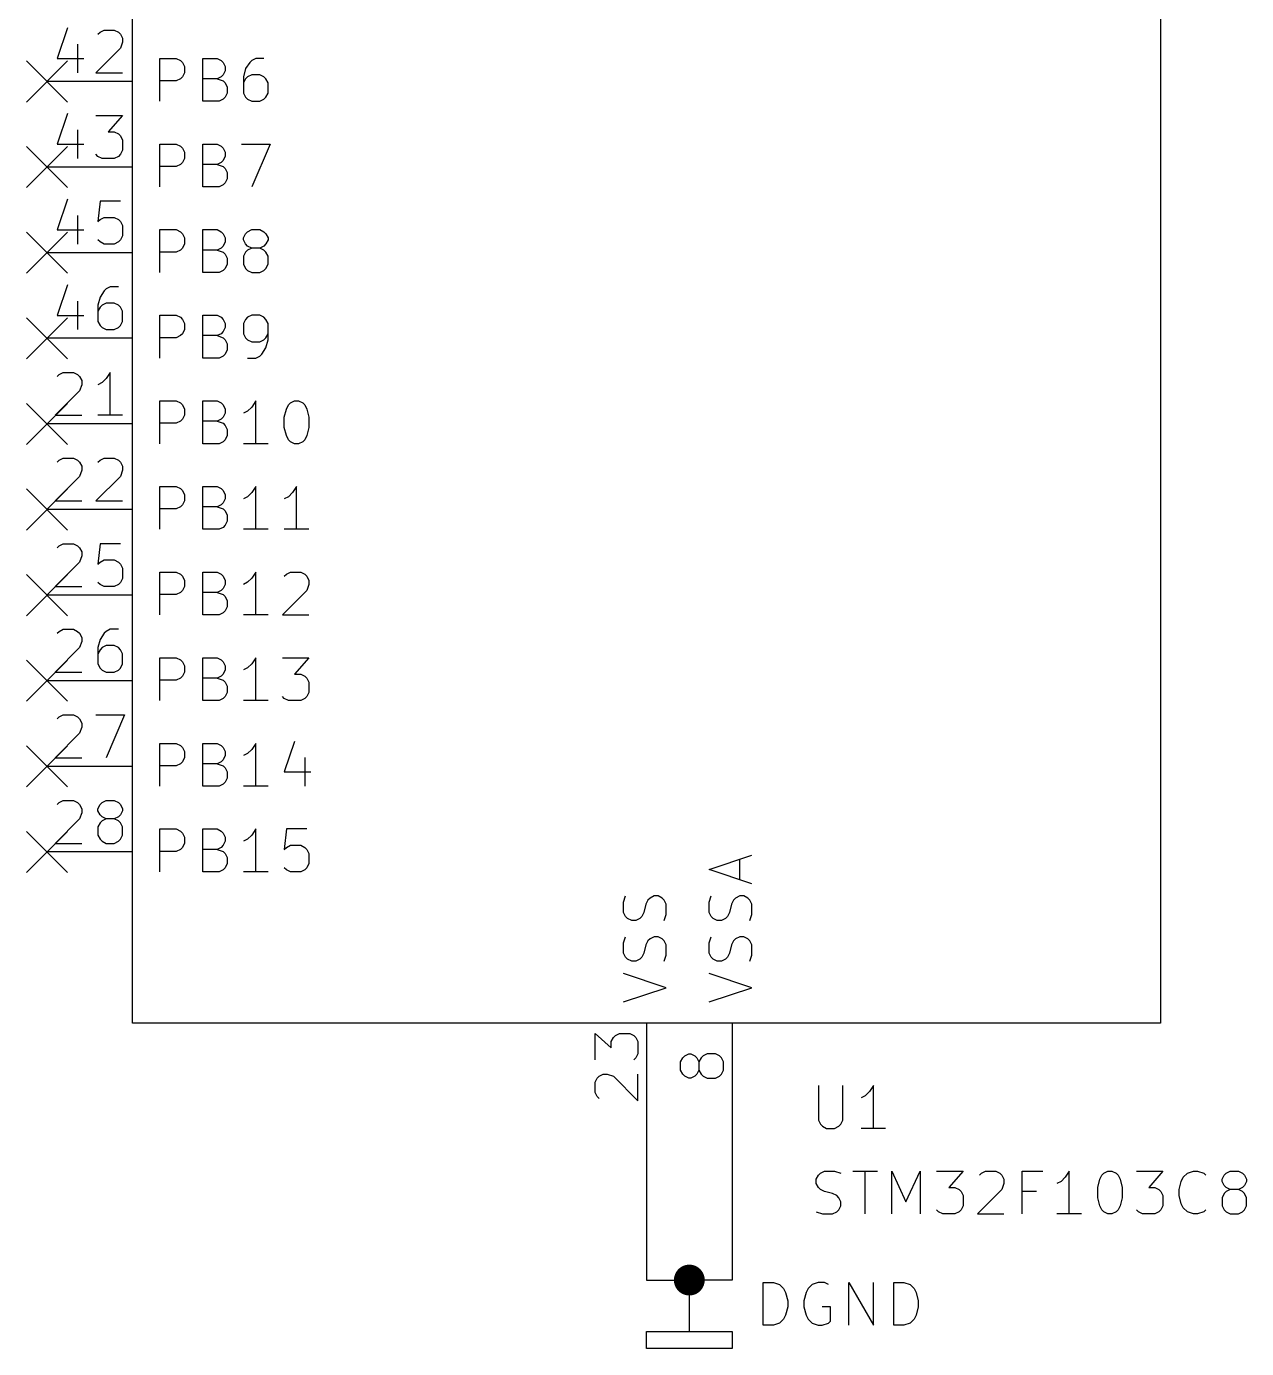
# Model space of a CAD drawing. Extents: x 0.3 to 23.2, y -16.5 to -0.2.
# Drawn here: x 12.026 to 13.451, y -6.08 to -4.536 of the extents above; entities that cross this region are included whole.
import ezdxf

# ---------------------------------------------------------------- set-up
doc = ezdxf.new("R2010")
doc.units = 0
doc.header["$MEASUREMENT"] = 0
for name, color, linetype in [('BLUE2', 5, 'CONTINUOUS'), ('CYAN2', 4, 'CONTINUOUS'), ('GREEN3', 91, 'CONTINUOUS'), ('LYELLOW', 51, 'CONTINUOUS'), ('RED2', 1, 'CONTINUOUS'), ('RED3', 11, 'CONTINUOUS')]:
    doc.layers.add(name, color=color, linetype=linetype)

msp = doc.modelspace()

# ---------------------------------------------------------------- linework, layer by layer
at = {"layer": 'BLUE2', "linetype": 'CONTINUOUS'}
for p, q in [((12.026, -4.576), (12.074, -4.624)), ((12.074, -4.576), (12.026, -4.624)), ((12.026, -4.676), (12.074, -4.724)), ((12.074, -4.676), (12.026, -4.724)), ((12.026, -4.776), (12.074, -4.824)), ((12.074, -4.776), (12.026, -4.824)), ((12.026, -4.876), (12.074, -4.924)), ((12.074, -4.876), (12.026, -4.924)), ((12.026, -4.976), (12.074, -5.024)), ((12.074, -4.976), (12.026, -5.024)), ((12.026, -5.076), (12.074, -5.124)), ((12.074, -5.076), (12.026, -5.124)), ((12.026, -5.176), (12.074, -5.224)), ((12.074, -5.176), (12.026, -5.224)), ((12.026, -5.276), (12.074, -5.324)), ((12.074, -5.276), (12.026, -5.324)), ((12.026, -5.376), (12.074, -5.424)), ((12.074, -5.376), (12.026, -5.424)), ((12.026, -5.476), (12.074, -5.524)), ((12.074, -5.476), (12.026, -5.524))]:
    msp.add_line(p, q, dxfattribs=at)
at = {"layer": 'CYAN2', "linetype": 'CONTINUOUS'}
for p, q in [((12.1819, -4.6231), (12.1819, -4.5731)), ((12.1819, -4.5731), (12.2009, -4.5731)), ((12.2009, -4.5731), (12.2057, -4.5755)), ((12.2057, -4.5755), (12.2081, -4.5779)), ((12.2081, -4.5779), (12.2105, -4.5827)), ((12.2105, -4.5827), (12.2105, -4.5898)), ((12.2319, -4.6231), (12.2319, -4.5731)), ((12.2319, -4.5731), (12.2486, -4.5731)), ((12.2486, -4.5731), (12.2533, -4.5755)), ((12.2533, -4.5755), (12.2557, -4.5779)), ((12.2557, -4.5779), (12.2581, -4.5827)), ((12.2581, -4.5827), (12.2581, -4.5874)), ((12.2819, -4.585), (12.2795, -4.5946)), ((12.2867, -4.5779), (12.2819, -4.585)), ((12.289, -4.5755), (12.2867, -4.5779)), ((12.2938, -4.5731), (12.289, -4.5755)), ((12.3033, -4.5731), (12.2938, -4.5731)), ((12.2009, -4.5993), (12.1819, -4.5993)), ((12.2057, -4.5969), (12.2009, -4.5993)), ((12.2081, -4.5946), (12.2057, -4.5969)), ((12.2105, -4.5898), (12.2081, -4.5946)), ((12.2486, -4.5969), (12.2319, -4.5969)), ((12.2533, -4.5946), (12.2486, -4.5969)), ((12.2486, -4.5969), (12.2557, -4.5993)), ((12.2557, -4.5922), (12.2533, -4.5946)), ((12.2581, -4.5874), (12.2557, -4.5922)), ((12.2557, -4.5993), (12.2581, -4.6017)), ((12.2581, -4.6017), (12.2605, -4.6065)), ((12.2795, -4.5946), (12.2795, -4.6136)), ((12.2819, -4.5969), (12.2795, -4.6017)), ((12.2843, -4.5946), (12.2819, -4.5969)), ((12.289, -4.5922), (12.2843, -4.5946)), ((12.2986, -4.5922), (12.289, -4.5922)), ((12.3033, -4.5946), (12.2986, -4.5922)), ((12.3057, -4.5969), (12.3033, -4.5946)), ((12.3081, -4.6017), (12.3057, -4.5969)), ((12.3081, -4.6136), (12.3081, -4.6017)), ((12.2605, -4.6136), (12.2581, -4.6184)), ((12.2605, -4.6065), (12.2605, -4.6136)), ((12.2795, -4.6136), (12.2819, -4.6184)), ((12.3057, -4.6184), (12.3081, -4.6136)), ((12.2509, -4.6231), (12.2319, -4.6231)), ((12.2557, -4.6208), (12.2509, -4.6231)), ((12.2581, -4.6184), (12.2557, -4.6208)), ((12.2819, -4.6184), (12.2843, -4.6208)), ((12.2843, -4.6208), (12.289, -4.6231)), ((12.289, -4.6231), (12.2986, -4.6231)), ((12.2986, -4.6231), (12.3033, -4.6208)), ((12.3033, -4.6208), (12.3057, -4.6184)), ((12.1819, -4.7231), (12.1819, -4.6731)), ((12.1819, -4.6731), (12.2009, -4.6731)), ((12.2009, -4.6731), (12.2057, -4.6755)), ((12.2057, -4.6755), (12.2081, -4.6779)), ((12.2081, -4.6779), (12.2105, -4.6827)), ((12.2319, -4.7231), (12.2319, -4.6731)), ((12.2319, -4.6731), (12.2486, -4.6731)), ((12.2486, -4.6731), (12.2533, -4.6755)), ((12.2533, -4.6755), (12.2557, -4.6779)), ((12.2557, -4.6779), (12.2581, -4.6827)), ((12.2771, -4.6731), (12.3105, -4.6731)), ((12.3105, -4.6731), (12.289, -4.7231)), ((12.2105, -4.6898), (12.2081, -4.6946)), ((12.2105, -4.6827), (12.2105, -4.6898)), ((12.2557, -4.6922), (12.2533, -4.6946)), ((12.2581, -4.6874), (12.2557, -4.6922)), ((12.2581, -4.6827), (12.2581, -4.6874)), ((12.2009, -4.6993), (12.1819, -4.6993)), ((12.2057, -4.6969), (12.2009, -4.6993)), ((12.2081, -4.6946), (12.2057, -4.6969)), ((12.2486, -4.6969), (12.2319, -4.6969)), ((12.2533, -4.6946), (12.2486, -4.6969)), ((12.2486, -4.6969), (12.2557, -4.6993)), ((12.2557, -4.6993), (12.2581, -4.7017)), ((12.2581, -4.7017), (12.2605, -4.7065)), ((12.2605, -4.7065), (12.2605, -4.7136)), ((12.2509, -4.7231), (12.2319, -4.7231)), ((12.2557, -4.7208), (12.2509, -4.7231)), ((12.2581, -4.7184), (12.2557, -4.7208)), ((12.2605, -4.7136), (12.2581, -4.7184)), ((12.1819, -4.8231), (12.1819, -4.7731)), ((12.1819, -4.7731), (12.2009, -4.7731)), ((12.2009, -4.7731), (12.2057, -4.7755)), ((12.2057, -4.7755), (12.2081, -4.7779)), ((12.2081, -4.7779), (12.2105, -4.7827)), ((12.2105, -4.7827), (12.2105, -4.7898)), ((12.2319, -4.8231), (12.2319, -4.7731)), ((12.2319, -4.7731), (12.2486, -4.7731)), ((12.2486, -4.7731), (12.2533, -4.7755)), ((12.2533, -4.7755), (12.2557, -4.7779)), ((12.2557, -4.7779), (12.2581, -4.7827)), ((12.2581, -4.7827), (12.2581, -4.7874)), ((12.2795, -4.7827), (12.2819, -4.7779)), ((12.2795, -4.785), (12.2795, -4.7827)), ((12.2819, -4.7898), (12.2795, -4.785)), ((12.2819, -4.7779), (12.2843, -4.7755)), ((12.2843, -4.7755), (12.289, -4.7731)), ((12.289, -4.7731), (12.2986, -4.7731)), ((12.2986, -4.7731), (12.3033, -4.7755)), ((12.3033, -4.7755), (12.3057, -4.7779)), ((12.3057, -4.7779), (12.3081, -4.7827)), ((12.3081, -4.785), (12.3057, -4.7898)), ((12.3081, -4.7827), (12.3081, -4.785)), ((12.2009, -4.7993), (12.1819, -4.7993)), ((12.2057, -4.7969), (12.2009, -4.7993)), ((12.2081, -4.7946), (12.2057, -4.7969)), ((12.2105, -4.7898), (12.2081, -4.7946)), ((12.2486, -4.7969), (12.2319, -4.7969)), ((12.2533, -4.7946), (12.2486, -4.7969)), ((12.2486, -4.7969), (12.2557, -4.7993)), ((12.2557, -4.7922), (12.2533, -4.7946)), ((12.2581, -4.7874), (12.2557, -4.7922)), ((12.2557, -4.7993), (12.2581, -4.8017)), ((12.2581, -4.8017), (12.2605, -4.8065)), ((12.2819, -4.7993), (12.2795, -4.8041)), ((12.2843, -4.7922), (12.2819, -4.7898)), ((12.2843, -4.7969), (12.2819, -4.7993)), ((12.289, -4.7946), (12.2843, -4.7922)), ((12.289, -4.7946), (12.2843, -4.7969)), ((12.2986, -4.7946), (12.289, -4.7946)), ((12.3033, -4.7922), (12.2986, -4.7946)), ((12.3033, -4.7969), (12.2986, -4.7946)), ((12.3057, -4.7898), (12.3033, -4.7922)), ((12.3057, -4.7993), (12.3033, -4.7969)), ((12.3081, -4.8041), (12.3057, -4.7993)), ((12.2605, -4.8136), (12.2581, -4.8184)), ((12.2605, -4.8065), (12.2605, -4.8136)), ((12.2795, -4.8041), (12.2795, -4.8136)), ((12.2795, -4.8136), (12.2819, -4.8184)), ((12.3057, -4.8184), (12.3081, -4.8136)), ((12.3081, -4.8136), (12.3081, -4.8041)), ((12.2509, -4.8231), (12.2319, -4.8231)), ((12.2557, -4.8208), (12.2509, -4.8231)), ((12.2581, -4.8184), (12.2557, -4.8208)), ((12.2819, -4.8184), (12.2843, -4.8208)), ((12.2843, -4.8208), (12.289, -4.8231)), ((12.289, -4.8231), (12.2986, -4.8231)), ((12.2986, -4.8231), (12.3033, -4.8208)), ((12.3033, -4.8208), (12.3057, -4.8184)), ((12.1819, -4.9231), (12.1819, -4.8731)), ((12.1819, -4.8731), (12.2009, -4.8731)), ((12.2009, -4.8731), (12.2057, -4.8755)), ((12.2057, -4.8755), (12.2081, -4.8779)), ((12.2081, -4.8779), (12.2105, -4.8827)), ((12.2319, -4.9231), (12.2319, -4.8731)), ((12.2319, -4.8731), (12.2486, -4.8731)), ((12.2486, -4.8731), (12.2533, -4.8755)), ((12.2533, -4.8755), (12.2557, -4.8779)), ((12.2557, -4.8779), (12.2581, -4.8827)), ((12.2819, -4.8779), (12.2795, -4.8827)), ((12.2843, -4.8755), (12.2819, -4.8779)), ((12.289, -4.8731), (12.2843, -4.8755)), ((12.2986, -4.8731), (12.289, -4.8731)), ((12.3033, -4.8755), (12.2986, -4.8731)), ((12.3057, -4.8779), (12.3033, -4.8755)), ((12.3081, -4.8827), (12.3057, -4.8779)), ((12.2081, -4.8946), (12.2057, -4.8969)), ((12.2105, -4.8898), (12.2081, -4.8946)), ((12.2105, -4.8827), (12.2105, -4.8898)), ((12.2533, -4.8946), (12.2486, -4.8969)), ((12.2557, -4.8922), (12.2533, -4.8946)), ((12.2581, -4.8874), (12.2557, -4.8922)), ((12.2581, -4.8827), (12.2581, -4.8874)), ((12.2795, -4.8827), (12.2795, -4.8946)), ((12.2795, -4.8946), (12.2819, -4.8993)), ((12.3057, -4.8993), (12.3081, -4.8946)), ((12.3081, -4.9017), (12.3081, -4.8827)), ((12.2009, -4.8993), (12.1819, -4.8993)), ((12.2057, -4.8969), (12.2009, -4.8993)), ((12.2486, -4.8969), (12.2319, -4.8969)), ((12.2486, -4.8969), (12.2557, -4.8993)), ((12.2557, -4.8993), (12.2581, -4.9017)), ((12.2581, -4.9017), (12.2605, -4.9065)), ((12.2605, -4.9065), (12.2605, -4.9136)), ((12.2819, -4.8993), (12.2843, -4.9017)), ((12.2843, -4.9017), (12.289, -4.9041)), ((12.289, -4.9041), (12.2986, -4.9041)), ((12.2986, -4.9041), (12.3033, -4.9017)), ((12.3033, -4.9017), (12.3057, -4.8993)), ((12.3057, -4.9112), (12.3081, -4.9017)), ((12.2509, -4.9231), (12.2319, -4.9231)), ((12.2557, -4.9208), (12.2509, -4.9231)), ((12.2581, -4.9184), (12.2557, -4.9208)), ((12.2605, -4.9136), (12.2581, -4.9184)), ((12.2843, -4.9231), (12.2938, -4.9231)), ((12.2938, -4.9231), (12.2986, -4.9208)), ((12.2986, -4.9208), (12.3009, -4.9184)), ((12.3009, -4.9184), (12.3057, -4.9112)), ((12.1819, -5.0231), (12.1819, -4.9731)), ((12.1819, -4.9731), (12.2009, -4.9731)), ((12.2009, -4.9731), (12.2057, -4.9755)), ((12.2057, -4.9755), (12.2081, -4.9779)), ((12.2081, -4.9779), (12.2105, -4.9827)), ((12.2105, -4.9827), (12.2105, -4.9898)), ((12.2319, -5.0231), (12.2319, -4.9731)), ((12.2319, -4.9731), (12.2486, -4.9731)), ((12.2486, -4.9731), (12.2533, -4.9755)), ((12.2533, -4.9755), (12.2557, -4.9779)), ((12.2557, -4.9779), (12.2581, -4.9827)), ((12.2581, -4.9874), (12.2557, -4.9922)), ((12.2581, -4.9827), (12.2581, -4.9874)), ((12.2843, -4.985), (12.2795, -4.9874)), ((12.289, -4.9803), (12.2843, -4.985)), ((12.2938, -4.9731), (12.289, -4.9803)), ((12.2938, -5.0231), (12.2938, -4.9731)), ((12.3271, -4.9922), (12.3295, -4.9827)), ((12.3295, -4.9827), (12.3319, -4.9779)), ((12.3319, -4.9779), (12.3343, -4.9755)), ((12.3343, -4.9755), (12.339, -4.9731)), ((12.339, -4.9731), (12.3438, -4.9731)), ((12.3438, -4.9731), (12.3486, -4.9755)), ((12.3486, -4.9755), (12.3509, -4.9779)), ((12.3509, -4.9779), (12.3533, -4.9827)), ((12.3533, -4.9827), (12.3557, -4.9922)), ((12.2009, -4.9993), (12.1819, -4.9993)), ((12.2057, -4.9969), (12.2009, -4.9993)), ((12.2081, -4.9946), (12.2057, -4.9969)), ((12.2105, -4.9898), (12.2081, -4.9946)), ((12.2486, -4.9969), (12.2319, -4.9969)), ((12.2533, -4.9946), (12.2486, -4.9969)), ((12.2486, -4.9969), (12.2557, -4.9993)), ((12.2557, -4.9922), (12.2533, -4.9946)), ((12.2557, -4.9993), (12.2581, -5.0017)), ((12.2581, -5.0017), (12.2605, -5.0065)), ((12.3271, -5.0041), (12.3271, -4.9922)), ((12.3557, -4.9922), (12.3557, -5.0041)), ((12.2581, -5.0184), (12.2557, -5.0208)), ((12.2605, -5.0136), (12.2581, -5.0184)), ((12.2605, -5.0065), (12.2605, -5.0136)), ((12.3295, -5.0136), (12.3271, -5.0041)), ((12.3319, -5.0184), (12.3295, -5.0136)), ((12.3343, -5.0208), (12.3319, -5.0184)), ((12.3509, -5.0184), (12.3486, -5.0208)), ((12.3533, -5.0136), (12.3509, -5.0184)), ((12.3557, -5.0041), (12.3533, -5.0136)), ((12.2509, -5.0231), (12.2319, -5.0231)), ((12.2557, -5.0208), (12.2509, -5.0231)), ((12.3081, -5.0231), (12.2795, -5.0231)), ((12.339, -5.0231), (12.3343, -5.0208)), ((12.3438, -5.0231), (12.339, -5.0231)), ((12.3486, -5.0208), (12.3438, -5.0231)), ((12.1819, -5.1231), (12.1819, -5.0731)), ((12.1819, -5.0731), (12.2009, -5.0731)), ((12.2009, -5.0731), (12.2057, -5.0755)), ((12.2057, -5.0755), (12.2081, -5.0779)), ((12.2081, -5.0779), (12.2105, -5.0827)), ((12.2319, -5.1231), (12.2319, -5.0731)), ((12.2319, -5.0731), (12.2486, -5.0731)), ((12.2486, -5.0731), (12.2533, -5.0755)), ((12.2533, -5.0755), (12.2557, -5.0779)), ((12.2557, -5.0779), (12.2581, -5.0827)), ((12.289, -5.0803), (12.2843, -5.085)), ((12.2938, -5.0731), (12.289, -5.0803)), ((12.2938, -5.1231), (12.2938, -5.0731)), ((12.3367, -5.0803), (12.3319, -5.085)), ((12.3414, -5.0731), (12.3367, -5.0803)), ((12.3414, -5.1231), (12.3414, -5.0731)), ((12.2081, -5.0946), (12.2057, -5.0969)), ((12.2105, -5.0898), (12.2081, -5.0946)), ((12.2105, -5.0827), (12.2105, -5.0898)), ((12.2533, -5.0946), (12.2486, -5.0969)), ((12.2557, -5.0922), (12.2533, -5.0946)), ((12.2581, -5.0874), (12.2557, -5.0922)), ((12.2581, -5.0827), (12.2581, -5.0874)), ((12.2843, -5.085), (12.2795, -5.0874)), ((12.3319, -5.085), (12.3271, -5.0874)), ((12.2009, -5.0993), (12.1819, -5.0993)), ((12.2057, -5.0969), (12.2009, -5.0993)), ((12.2486, -5.0969), (12.2319, -5.0969)), ((12.2486, -5.0969), (12.2557, -5.0993)), ((12.2557, -5.0993), (12.2581, -5.1017)), ((12.2581, -5.1017), (12.2605, -5.1065)), ((12.2605, -5.1065), (12.2605, -5.1136)), ((12.2509, -5.1231), (12.2319, -5.1231)), ((12.2557, -5.1208), (12.2509, -5.1231)), ((12.2581, -5.1184), (12.2557, -5.1208)), ((12.2605, -5.1136), (12.2581, -5.1184)), ((12.3081, -5.1231), (12.2795, -5.1231)), ((12.3557, -5.1231), (12.3271, -5.1231)), ((12.1819, -5.2231), (12.1819, -5.1731)), ((12.1819, -5.1731), (12.2009, -5.1731)), ((12.2009, -5.1731), (12.2057, -5.1755)), ((12.2319, -5.2231), (12.2319, -5.1731)), ((12.2319, -5.1731), (12.2486, -5.1731)), ((12.2486, -5.1731), (12.2533, -5.1755)), ((12.2938, -5.1731), (12.289, -5.1803)), ((12.2938, -5.2231), (12.2938, -5.1731)), ((12.3295, -5.1755), (12.3343, -5.1731)), ((12.3343, -5.1731), (12.3462, -5.1731)), ((12.3462, -5.1731), (12.3509, -5.1755)), ((12.2057, -5.1755), (12.2081, -5.1779)), ((12.2081, -5.1779), (12.2105, -5.1827)), ((12.2105, -5.1827), (12.2105, -5.1898)), ((12.2533, -5.1755), (12.2557, -5.1779)), ((12.2557, -5.1779), (12.2581, -5.1827)), ((12.2581, -5.1874), (12.2557, -5.1922)), ((12.2581, -5.1827), (12.2581, -5.1874)), ((12.2843, -5.185), (12.2795, -5.1874)), ((12.289, -5.1803), (12.2843, -5.185)), ((12.3271, -5.1779), (12.3295, -5.1755)), ((12.3509, -5.1755), (12.3533, -5.1779)), ((12.3533, -5.1779), (12.3557, -5.1827)), ((12.3557, -5.1874), (12.3533, -5.1946)), ((12.3557, -5.1827), (12.3557, -5.1874)), ((12.2009, -5.1993), (12.1819, -5.1993)), ((12.2057, -5.1969), (12.2009, -5.1993)), ((12.2081, -5.1946), (12.2057, -5.1969)), ((12.2105, -5.1898), (12.2081, -5.1946)), ((12.2486, -5.1969), (12.2319, -5.1969)), ((12.2533, -5.1946), (12.2486, -5.1969)), ((12.2486, -5.1969), (12.2557, -5.1993)), ((12.2557, -5.1922), (12.2533, -5.1946)), ((12.2557, -5.1993), (12.2581, -5.2017)), ((12.2581, -5.2017), (12.2605, -5.2065)), ((12.3533, -5.1946), (12.3248, -5.2231)), ((12.2581, -5.2184), (12.2557, -5.2208)), ((12.2605, -5.2136), (12.2581, -5.2184)), ((12.2605, -5.2065), (12.2605, -5.2136)), ((12.2509, -5.2231), (12.2319, -5.2231)), ((12.2557, -5.2208), (12.2509, -5.2231)), ((12.3081, -5.2231), (12.2795, -5.2231)), ((12.3248, -5.2231), (12.3557, -5.2231)), ((12.1819, -5.3231), (12.1819, -5.2731)), ((12.1819, -5.2731), (12.2009, -5.2731)), ((12.2009, -5.2731), (12.2057, -5.2755)), ((12.2057, -5.2755), (12.2081, -5.2779)), ((12.2081, -5.2779), (12.2105, -5.2827)), ((12.2319, -5.3231), (12.2319, -5.2731)), ((12.2319, -5.2731), (12.2486, -5.2731)), ((12.2486, -5.2731), (12.2533, -5.2755)), ((12.2533, -5.2755), (12.2557, -5.2779)), ((12.2557, -5.2779), (12.2581, -5.2827)), ((12.289, -5.2803), (12.2843, -5.285)), ((12.2938, -5.2731), (12.289, -5.2803)), ((12.2938, -5.3231), (12.2938, -5.2731)), ((12.3248, -5.2731), (12.3557, -5.2731)), ((12.3557, -5.2731), (12.339, -5.2922)), ((12.2081, -5.2946), (12.2057, -5.2969)), ((12.2105, -5.2898), (12.2081, -5.2946)), ((12.2105, -5.2827), (12.2105, -5.2898)), ((12.2533, -5.2946), (12.2486, -5.2969)), ((12.2557, -5.2922), (12.2533, -5.2946)), ((12.2581, -5.2874), (12.2557, -5.2922)), ((12.2581, -5.2827), (12.2581, -5.2874)), ((12.2843, -5.285), (12.2795, -5.2874)), ((12.339, -5.2922), (12.3462, -5.2922)), ((12.3462, -5.2922), (12.3509, -5.2946)), ((12.3509, -5.2946), (12.3533, -5.2969)), ((12.2009, -5.2993), (12.1819, -5.2993)), ((12.2057, -5.2969), (12.2009, -5.2993)), ((12.2486, -5.2969), (12.2319, -5.2969)), ((12.2486, -5.2969), (12.2557, -5.2993)), ((12.2557, -5.2993), (12.2581, -5.3017)), ((12.2581, -5.3017), (12.2605, -5.3065)), ((12.2605, -5.3065), (12.2605, -5.3136)), ((12.3533, -5.2969), (12.3557, -5.3017)), ((12.3557, -5.3017), (12.3557, -5.3136)), ((12.2509, -5.3231), (12.2319, -5.3231)), ((12.2557, -5.3208), (12.2509, -5.3231)), ((12.2581, -5.3184), (12.2557, -5.3208)), ((12.2605, -5.3136), (12.2581, -5.3184)), ((12.3081, -5.3231), (12.2795, -5.3231)), ((12.3271, -5.3208), (12.3248, -5.3184)), ((12.3319, -5.3231), (12.3271, -5.3208)), ((12.3462, -5.3231), (12.3319, -5.3231)), ((12.3509, -5.3208), (12.3462, -5.3231)), ((12.3533, -5.3184), (12.3509, -5.3208)), ((12.3557, -5.3136), (12.3533, -5.3184)), ((12.1819, -5.4231), (12.1819, -5.3731)), ((12.1819, -5.3731), (12.2009, -5.3731)), ((12.2009, -5.3731), (12.2057, -5.3755)), ((12.2319, -5.4231), (12.2319, -5.3731)), ((12.2319, -5.3731), (12.2486, -5.3731)), ((12.2486, -5.3731), (12.2533, -5.3755)), ((12.2938, -5.3731), (12.289, -5.3803)), ((12.2938, -5.4231), (12.2938, -5.3731)), ((12.339, -5.3708), (12.3271, -5.4065)), ((12.2057, -5.3755), (12.2081, -5.3779)), ((12.2081, -5.3779), (12.2105, -5.3827)), ((12.2105, -5.3827), (12.2105, -5.3898)), ((12.2533, -5.3755), (12.2557, -5.3779)), ((12.2557, -5.3779), (12.2581, -5.3827)), ((12.2581, -5.3874), (12.2557, -5.3922)), ((12.2581, -5.3827), (12.2581, -5.3874)), ((12.2843, -5.385), (12.2795, -5.3874)), ((12.289, -5.3803), (12.2843, -5.385)), ((12.2009, -5.3993), (12.1819, -5.3993)), ((12.2057, -5.3969), (12.2009, -5.3993)), ((12.2081, -5.3946), (12.2057, -5.3969)), ((12.2105, -5.3898), (12.2081, -5.3946)), ((12.2486, -5.3969), (12.2319, -5.3969)), ((12.2533, -5.3946), (12.2486, -5.3969)), ((12.2486, -5.3969), (12.2557, -5.3993)), ((12.2557, -5.3922), (12.2533, -5.3946)), ((12.2557, -5.3993), (12.2581, -5.4017)), ((12.2581, -5.4017), (12.2605, -5.4065)), ((12.3509, -5.3898), (12.3509, -5.4231)), ((12.2581, -5.4184), (12.2557, -5.4208)), ((12.2605, -5.4136), (12.2581, -5.4184)), ((12.2605, -5.4065), (12.2605, -5.4136)), ((12.3271, -5.4065), (12.3581, -5.4065)), ((12.2509, -5.4231), (12.2319, -5.4231)), ((12.2557, -5.4208), (12.2509, -5.4231)), ((12.3081, -5.4231), (12.2795, -5.4231)), ((12.1819, -5.5231), (12.1819, -5.4731)), ((12.1819, -5.4731), (12.2009, -5.4731)), ((12.2009, -5.4731), (12.2057, -5.4755)), ((12.2057, -5.4755), (12.2081, -5.4779)), ((12.2081, -5.4779), (12.2105, -5.4827)), ((12.2319, -5.5231), (12.2319, -5.4731)), ((12.2319, -5.4731), (12.2486, -5.4731)), ((12.2486, -5.4731), (12.2533, -5.4755)), ((12.2533, -5.4755), (12.2557, -5.4779)), ((12.2557, -5.4779), (12.2581, -5.4827)), ((12.289, -5.4803), (12.2843, -5.485)), ((12.2938, -5.4731), (12.289, -5.4803)), ((12.2938, -5.5231), (12.2938, -5.4731)), ((12.3295, -5.4731), (12.3271, -5.4969)), ((12.3533, -5.4731), (12.3295, -5.4731)), ((12.2057, -5.4969), (12.2009, -5.4993)), ((12.2081, -5.4946), (12.2057, -5.4969)), ((12.2105, -5.4898), (12.2081, -5.4946)), ((12.2105, -5.4827), (12.2105, -5.4898)), ((12.2486, -5.4969), (12.2319, -5.4969)), ((12.2533, -5.4946), (12.2486, -5.4969)), ((12.2486, -5.4969), (12.2557, -5.4993)), ((12.2557, -5.4922), (12.2533, -5.4946)), ((12.2581, -5.4874), (12.2557, -5.4922)), ((12.2581, -5.4827), (12.2581, -5.4874)), ((12.2843, -5.485), (12.2795, -5.4874)), ((12.3271, -5.4969), (12.3295, -5.4946)), ((12.3295, -5.4946), (12.3343, -5.4922)), ((12.3343, -5.4922), (12.3462, -5.4922)), ((12.3462, -5.4922), (12.3509, -5.4946)), ((12.3509, -5.4946), (12.3533, -5.4969)), ((12.3533, -5.4969), (12.3557, -5.5017)), ((12.2009, -5.4993), (12.1819, -5.4993)), ((12.2557, -5.4993), (12.2581, -5.5017)), ((12.2581, -5.5017), (12.2605, -5.5065)), ((12.2605, -5.5065), (12.2605, -5.5136)), ((12.3557, -5.5017), (12.3557, -5.5136)), ((12.8231, -5.5205), (12.8731, -5.5038)), ((12.8588, -5.5324), (12.8588, -5.5086)), ((12.2509, -5.5231), (12.2319, -5.5231)), ((12.2557, -5.5208), (12.2509, -5.5231)), ((12.2581, -5.5184), (12.2557, -5.5208)), ((12.2605, -5.5136), (12.2581, -5.5184)), ((12.3081, -5.5231), (12.2795, -5.5231)), ((12.3295, -5.5208), (12.3271, -5.5184)), ((12.3343, -5.5231), (12.3295, -5.5208)), ((12.3462, -5.5231), (12.3343, -5.5231)), ((12.3509, -5.5208), (12.3462, -5.5231)), ((12.3533, -5.5184), (12.3509, -5.5208)), ((12.3557, -5.5136), (12.3533, -5.5184)), ((12.8731, -5.5371), (12.8231, -5.5205)), ((12.7231, -5.5586), (12.7255, -5.5514)), ((12.7231, -5.5705), (12.7231, -5.5586)), ((12.7517, -5.5562), (12.7493, -5.5609)), ((12.7541, -5.5538), (12.7517, -5.5562)), ((12.7588, -5.5514), (12.7541, -5.5538)), ((12.7636, -5.5514), (12.7588, -5.5514)), ((12.7684, -5.5538), (12.7636, -5.5514)), ((12.7708, -5.5562), (12.7684, -5.5538)), ((12.7731, -5.5609), (12.7708, -5.5562)), ((12.8231, -5.5586), (12.8255, -5.5514)), ((12.8231, -5.5705), (12.8231, -5.5586)), ((12.8517, -5.5562), (12.8493, -5.5609)), ((12.8541, -5.5538), (12.8517, -5.5562)), ((12.8588, -5.5514), (12.8541, -5.5538)), ((12.8636, -5.5514), (12.8588, -5.5514)), ((12.8684, -5.5538), (12.8636, -5.5514)), ((12.8708, -5.5562), (12.8684, -5.5538)), ((12.8731, -5.5609), (12.8708, -5.5562)), ((12.7255, -5.5752), (12.7231, -5.5705)), ((12.7469, -5.5705), (12.7446, -5.5752)), ((12.7493, -5.5609), (12.7469, -5.5705)), ((12.7708, -5.58), (12.7731, -5.5729)), ((12.7731, -5.5729), (12.7731, -5.5609)), ((12.8255, -5.5752), (12.8231, -5.5705)), ((12.8469, -5.5705), (12.8446, -5.5752)), ((12.8493, -5.5609), (12.8469, -5.5705)), ((12.8708, -5.58), (12.8731, -5.5729)), ((12.8731, -5.5729), (12.8731, -5.5609)), ((12.7279, -5.5776), (12.7255, -5.5752)), ((12.7327, -5.58), (12.7279, -5.5776)), ((12.7374, -5.58), (12.7327, -5.58)), ((12.7422, -5.5776), (12.7374, -5.58)), ((12.7446, -5.5752), (12.7422, -5.5776)), ((12.8279, -5.5776), (12.8255, -5.5752)), ((12.8327, -5.58), (12.8279, -5.5776)), ((12.8374, -5.58), (12.8327, -5.58)), ((12.8422, -5.5776), (12.8374, -5.58)), ((12.8446, -5.5752), (12.8422, -5.5776)), ((12.7231, -5.6062), (12.7255, -5.599)), ((12.7517, -5.6038), (12.7493, -5.6086)), ((12.7541, -5.6014), (12.7517, -5.6038)), ((12.7588, -5.599), (12.7541, -5.6014)), ((12.7636, -5.599), (12.7588, -5.599)), ((12.7684, -5.6014), (12.7636, -5.599)), ((12.7708, -5.6038), (12.7684, -5.6014)), ((12.7731, -5.6086), (12.7708, -5.6038)), ((12.8231, -5.6062), (12.8255, -5.599)), ((12.8517, -5.6038), (12.8493, -5.6086)), ((12.8541, -5.6014), (12.8517, -5.6038)), ((12.8588, -5.599), (12.8541, -5.6014)), ((12.8636, -5.599), (12.8588, -5.599)), ((12.8684, -5.6014), (12.8636, -5.599)), ((12.8708, -5.6038), (12.8684, -5.6014)), ((12.8731, -5.6086), (12.8708, -5.6038)), ((12.7231, -5.6181), (12.7231, -5.6062)), ((12.7255, -5.6229), (12.7231, -5.6181)), ((12.7469, -5.6181), (12.7446, -5.6229)), ((12.7493, -5.6086), (12.7469, -5.6181)), ((12.7708, -5.6276), (12.7731, -5.6205)), ((12.7731, -5.6205), (12.7731, -5.6086)), ((12.8231, -5.6181), (12.8231, -5.6062)), ((12.8255, -5.6229), (12.8231, -5.6181)), ((12.8469, -5.6181), (12.8446, -5.6229)), ((12.8493, -5.6086), (12.8469, -5.6181)), ((12.8708, -5.6276), (12.8731, -5.6205)), ((12.8731, -5.6205), (12.8731, -5.6086)), ((12.7279, -5.6252), (12.7255, -5.6229)), ((12.7327, -5.6276), (12.7279, -5.6252)), ((12.7374, -5.6276), (12.7327, -5.6276)), ((12.7422, -5.6252), (12.7374, -5.6276)), ((12.7446, -5.6229), (12.7422, -5.6252)), ((12.8279, -5.6252), (12.8255, -5.6229)), ((12.8327, -5.6276), (12.8279, -5.6252)), ((12.8374, -5.6276), (12.8327, -5.6276)), ((12.8422, -5.6252), (12.8374, -5.6276)), ((12.8446, -5.6229), (12.8422, -5.6252)), ((12.7731, -5.6586), (12.7231, -5.6419)), ((12.8731, -5.6586), (12.8231, -5.6419)), ((12.7231, -5.6752), (12.7731, -5.6586)), ((12.8231, -5.6752), (12.8731, -5.6586)), ((12.9507, -5.7728), (12.9507, -5.8133)), ((12.9792, -5.8133), (12.9792, -5.7728)), ((13.0149, -5.7728), (13.0102, -5.7799)), ((13.0149, -5.8228), (13.0149, -5.7728)), ((13.0054, -5.7847), (13.0007, -5.7871)), ((13.0102, -5.7799), (13.0054, -5.7847)), ((12.9507, -5.8133), (12.953, -5.818)), ((12.953, -5.818), (12.9554, -5.8204)), ((12.9554, -5.8204), (12.9602, -5.8228)), ((12.9697, -5.8228), (12.9745, -5.8204)), ((12.9745, -5.8204), (12.9769, -5.818)), ((12.9769, -5.818), (12.9792, -5.8133)), ((12.9602, -5.8228), (12.9697, -5.8228)), ((13.0292, -5.8228), (13.0007, -5.8228)), ((12.9483, -5.8823), (12.9507, -5.8776)), ((12.9483, -5.8871), (12.9483, -5.8823)), ((12.9507, -5.8776), (12.953, -5.8752)), ((12.953, -5.8752), (12.9578, -5.8728)), ((12.9578, -5.8728), (12.9697, -5.8728)), ((12.9697, -5.8728), (12.9769, -5.8752)), ((12.9911, -5.8728), (13.0197, -5.8728)), ((13.0054, -5.9228), (13.0054, -5.8728)), ((13.0364, -5.9228), (13.0364, -5.8728)), ((13.0364, -5.8728), (13.053, -5.9085)), ((13.053, -5.9085), (13.0697, -5.8728)), ((13.0697, -5.8728), (13.0697, -5.9228)), ((13.0888, -5.8728), (13.1197, -5.8728)), ((13.1197, -5.8728), (13.103, -5.8919)), ((13.1388, -5.8776), (13.1411, -5.8752)), ((13.1411, -5.8752), (13.1459, -5.8728)), ((13.1459, -5.8728), (13.1578, -5.8728)), ((13.1578, -5.8728), (13.1626, -5.8752)), ((13.1626, -5.8752), (13.1649, -5.8776)), ((13.1649, -5.8776), (13.1673, -5.8823)), ((13.1673, -5.8823), (13.1673, -5.8871)), ((13.1888, -5.9228), (13.1888, -5.8728)), ((13.1888, -5.8728), (13.2126, -5.8728)), ((13.2388, -5.8799), (13.234, -5.8847)), ((13.2435, -5.8728), (13.2388, -5.8799)), ((13.2435, -5.9228), (13.2435, -5.8728)), ((13.2769, -5.8919), (13.2792, -5.8823)), ((13.2792, -5.8823), (13.2816, -5.8776)), ((13.2816, -5.8776), (13.284, -5.8752)), ((13.284, -5.8752), (13.2888, -5.8728)), ((13.2888, -5.8728), (13.2935, -5.8728)), ((13.2935, -5.8728), (13.2983, -5.8752)), ((13.2983, -5.8752), (13.3007, -5.8776)), ((13.3007, -5.8776), (13.303, -5.8823)), ((13.303, -5.8823), (13.3054, -5.8919)), ((13.3221, -5.8728), (13.353, -5.8728)), ((13.353, -5.8728), (13.3364, -5.8919)), ((13.3745, -5.8847), (13.3768, -5.8799)), ((13.3768, -5.8799), (13.3816, -5.8752)), ((13.3816, -5.8752), (13.3888, -5.8728)), ((13.3888, -5.8728), (13.3935, -5.8728)), ((13.3935, -5.8728), (13.4007, -5.8752)), ((13.4007, -5.8752), (13.403, -5.8776)), ((13.4221, -5.8823), (13.4245, -5.8776)), ((13.4221, -5.8847), (13.4221, -5.8823)), ((13.4245, -5.8776), (13.4268, -5.8752)), ((13.4268, -5.8752), (13.4316, -5.8728)), ((13.4316, -5.8728), (13.4411, -5.8728)), ((13.4411, -5.8728), (13.4459, -5.8752)), ((13.4459, -5.8752), (13.4483, -5.8776)), ((13.4483, -5.8776), (13.4507, -5.8823)), ((13.4507, -5.8823), (13.4507, -5.8847)), ((12.9507, -5.8919), (12.9483, -5.8871)), ((12.953, -5.8942), (12.9507, -5.8919)), ((12.9578, -5.8966), (12.953, -5.8942)), ((12.9673, -5.899), (12.9578, -5.8966)), ((12.9721, -5.9014), (12.9673, -5.899)), ((13.103, -5.8919), (13.1102, -5.8919)), ((13.1102, -5.8919), (13.1149, -5.8942)), ((13.1149, -5.8942), (13.1173, -5.8966)), ((13.1173, -5.8966), (13.1197, -5.9014)), ((13.1649, -5.8942), (13.1364, -5.9228)), ((13.1673, -5.8871), (13.1649, -5.8942)), ((13.2054, -5.8966), (13.1888, -5.8966)), ((13.234, -5.8847), (13.2292, -5.8871)), ((13.2769, -5.9038), (13.2769, -5.8919)), ((13.3054, -5.8919), (13.3054, -5.9038)), ((13.3364, -5.8919), (13.3435, -5.8919)), ((13.3435, -5.8919), (13.3483, -5.8942)), ((13.3483, -5.8942), (13.3507, -5.8966)), ((13.3507, -5.8966), (13.353, -5.9014)), ((13.3721, -5.8942), (13.3745, -5.8847)), ((13.3721, -5.9014), (13.3721, -5.8942)), ((13.4245, -5.8895), (13.4221, -5.8847)), ((13.4245, -5.899), (13.4221, -5.9038)), ((13.4268, -5.8919), (13.4245, -5.8895)), ((13.4268, -5.8966), (13.4245, -5.899)), ((13.4316, -5.8942), (13.4268, -5.8919)), ((13.4316, -5.8942), (13.4268, -5.8966)), ((13.4411, -5.8942), (13.4316, -5.8942)), ((13.4459, -5.8919), (13.4411, -5.8942)), ((13.4459, -5.8966), (13.4411, -5.8942)), ((13.4483, -5.8895), (13.4459, -5.8919)), ((13.4483, -5.899), (13.4459, -5.8966)), ((13.4507, -5.8847), (13.4483, -5.8895)), ((13.4507, -5.9038), (13.4483, -5.899)), ((12.9745, -5.9038), (12.9721, -5.9014)), ((12.9769, -5.9085), (12.9745, -5.9038)), ((12.9745, -5.918), (12.9769, -5.9133)), ((12.9769, -5.9133), (12.9769, -5.9085)), ((13.1197, -5.9133), (13.1173, -5.918)), ((13.1197, -5.9014), (13.1197, -5.9133)), ((13.2792, -5.9133), (13.2769, -5.9038)), ((13.2816, -5.918), (13.2792, -5.9133)), ((13.303, -5.9133), (13.3007, -5.918)), ((13.3054, -5.9038), (13.303, -5.9133)), ((13.353, -5.9133), (13.3507, -5.918)), ((13.353, -5.9014), (13.353, -5.9133)), ((13.3745, -5.9109), (13.3721, -5.9014)), ((13.3768, -5.9157), (13.3745, -5.9109)), ((13.4221, -5.9038), (13.4221, -5.9133)), ((13.4221, -5.9133), (13.4245, -5.918)), ((13.4483, -5.918), (13.4507, -5.9133)), ((13.4507, -5.9133), (13.4507, -5.9038)), ((12.9483, -5.9204), (12.9554, -5.9228)), ((12.9554, -5.9228), (12.9673, -5.9228)), ((12.9673, -5.9228), (12.9721, -5.9204)), ((12.9721, -5.9204), (12.9745, -5.918)), ((13.0911, -5.9204), (13.0888, -5.918)), ((13.0959, -5.9228), (13.0911, -5.9204)), ((13.1102, -5.9228), (13.0959, -5.9228)), ((13.1149, -5.9204), (13.1102, -5.9228)), ((13.1173, -5.918), (13.1149, -5.9204)), ((13.1364, -5.9228), (13.1673, -5.9228)), ((13.2578, -5.9228), (13.2292, -5.9228)), ((13.284, -5.9204), (13.2816, -5.918)), ((13.2888, -5.9228), (13.284, -5.9204)), ((13.2935, -5.9228), (13.2888, -5.9228)), ((13.2983, -5.9204), (13.2935, -5.9228)), ((13.3007, -5.918), (13.2983, -5.9204)), ((13.3245, -5.9204), (13.3221, -5.918)), ((13.3292, -5.9228), (13.3245, -5.9204)), ((13.3435, -5.9228), (13.3292, -5.9228)), ((13.3483, -5.9204), (13.3435, -5.9228)), ((13.3507, -5.918), (13.3483, -5.9204)), ((13.3816, -5.9204), (13.3768, -5.9157)), ((13.3888, -5.9228), (13.3816, -5.9204)), ((13.3935, -5.9228), (13.3888, -5.9228)), ((13.4007, -5.9204), (13.3935, -5.9228)), ((13.403, -5.918), (13.4007, -5.9204)), ((13.4245, -5.918), (13.4268, -5.9204)), ((13.4268, -5.9204), (13.4316, -5.9228)), ((13.4316, -5.9228), (13.4411, -5.9228)), ((13.4411, -5.9228), (13.4459, -5.9204)), ((13.4459, -5.9204), (13.4483, -5.918)), ((12.8863, -6.0528), (12.8863, -6.0028)), ((12.8863, -6.0028), (12.8982, -6.0028)), ((12.8982, -6.0028), (12.9053, -6.0052)), ((12.9053, -6.0052), (12.9101, -6.0099)), ((12.9434, -6.0052), (12.9387, -6.0099)), ((12.9506, -6.0028), (12.9434, -6.0052)), ((12.9577, -6.0028), (12.9506, -6.0028)), ((12.9625, -6.0052), (12.9577, -6.0028)), ((12.9863, -6.0528), (12.9863, -6.0028)), ((12.9863, -6.0028), (13.0149, -6.0528)), ((13.0149, -6.0528), (13.0149, -6.0028)), ((13.0387, -6.0528), (13.0387, -6.0028)), ((13.0387, -6.0028), (13.0506, -6.0028)), ((13.0506, -6.0028), (13.0577, -6.0052)), ((13.0577, -6.0052), (13.0625, -6.0099)), ((12.9101, -6.0099), (12.9125, -6.0147)), ((12.9125, -6.0147), (12.9149, -6.0242)), ((12.9363, -6.0147), (12.9339, -6.0242)), ((12.9387, -6.0099), (12.9363, -6.0147)), ((13.0625, -6.0099), (13.0649, -6.0147)), ((13.0649, -6.0147), (13.0672, -6.0242)), ((12.9149, -6.0314), (12.9125, -6.0409)), ((12.9149, -6.0242), (12.9149, -6.0314)), ((12.9339, -6.0242), (12.9339, -6.0314)), ((12.9339, -6.0314), (12.9363, -6.0409)), ((12.9649, -6.0314), (12.9553, -6.0314)), ((12.9649, -6.048), (12.9649, -6.0314)), ((13.0672, -6.0314), (13.0649, -6.0409)), ((13.0672, -6.0242), (13.0672, -6.0314)), ((12.8982, -6.0528), (12.8863, -6.0528)), ((12.9053, -6.0504), (12.8982, -6.0528)), ((12.9101, -6.0457), (12.9053, -6.0504)), ((12.9125, -6.0409), (12.9101, -6.0457)), ((12.9363, -6.0409), (12.9387, -6.0457)), ((12.9387, -6.0457), (12.9434, -6.0504)), ((12.9434, -6.0504), (12.9506, -6.0528)), ((12.9506, -6.0528), (12.9553, -6.0528)), ((12.9553, -6.0528), (12.9625, -6.0504)), ((12.9625, -6.0504), (12.9649, -6.048)), ((13.0506, -6.0528), (13.0387, -6.0528)), ((13.0577, -6.0504), (13.0506, -6.0528)), ((13.0625, -6.0457), (13.0577, -6.0504)), ((13.0649, -6.0409), (13.0625, -6.0457))]:
    msp.add_line(p, q, dxfattribs=at)
at = {"layer": 'GREEN3', "linetype": 'CONTINUOUS'}
for p, q in [((12.75, -5.8), (12.75, -6)), ((12.85, -5.8), (12.85, -6)), ((12.75, -6), (12.8, -6)), ((12.85, -6), (12.8, -6))]:
    msp.add_line(p, q, dxfattribs=at)
at = {"layer": 'GREEN3', "const_width": 0.018}
msp.add_lwpolyline([(12.791, -6, 1), (12.809, -6, 1)], format="xyb", close=True, dxfattribs=at)
at = {"layer": 'LYELLOW', "linetype": 'CONTINUOUS'}
for p, q in [((12.15, -5.7), (12.15, -2.7)), ((13.35, -2.7), (13.35, -5.7)), ((13.35, -5.7), (12.15, -5.7))]:
    msp.add_line(p, q, dxfattribs=at)
at = {"layer": 'RED2', "linetype": 'CONTINUOUS'}
for p, q in [((12.15, -5.7), (12.15, -2.7)), ((13.35, -2.7), (13.35, -5.7)), ((12.15, -4.6), (12.05, -4.6)), ((12.15, -4.7), (12.05, -4.7)), ((12.15, -4.8), (12.05, -4.8)), ((12.15, -4.9), (12.05, -4.9)), ((12.15, -5), (12.05, -5)), ((12.15, -5.1), (12.05, -5.1)), ((12.15, -5.2), (12.05, -5.2)), ((12.15, -5.3), (12.05, -5.3)), ((12.15, -5.4), (12.05, -5.4)), ((12.15, -5.5), (12.05, -5.5)), ((13.35, -5.7), (12.15, -5.7)), ((12.75, -5.7), (12.75, -5.8)), ((12.85, -5.7), (12.85, -5.8)), ((12.8, -6), (12.8, -6.06)), ((12.75, -6.08), (12.75, -6.06)), ((12.75, -6.06), (12.85, -6.06)), ((12.85, -6.06), (12.85, -6.08)), ((12.85, -6.08), (12.75, -6.08))]:
    msp.add_line(p, q, dxfattribs=at)
at = {"layer": 'RED3', "linetype": 'CONTINUOUS'}
for p, q in [((12.0738, -4.5375), (12.0619, -4.5732)), ((12.1119, -4.5423), (12.1167, -4.5399)), ((12.1167, -4.5399), (12.1286, -4.5399)), ((12.1286, -4.5399), (12.1333, -4.5423)), ((12.1095, -4.5446), (12.1119, -4.5423)), ((12.1333, -4.5423), (12.1357, -4.5446)), ((12.1357, -4.5446), (12.1381, -4.5494)), ((12.1381, -4.5542), (12.1357, -4.5613)), ((12.1381, -4.5494), (12.1381, -4.5542)), ((12.0857, -4.5565), (12.0857, -4.5899)), ((12.1357, -4.5613), (12.1071, -4.5899)), ((12.0619, -4.5732), (12.0929, -4.5732)), ((12.1071, -4.5899), (12.1381, -4.5899)), ((12.0738, -4.6375), (12.0619, -4.6732)), ((12.1071, -4.6399), (12.1381, -4.6399)), ((12.1381, -4.6399), (12.1214, -4.6589)), ((12.0857, -4.6565), (12.0857, -4.6899)), ((12.1214, -4.6589), (12.1286, -4.6589)), ((12.1286, -4.6589), (12.1333, -4.6613)), ((12.1333, -4.6613), (12.1357, -4.6637)), ((12.0619, -4.6732), (12.0929, -4.6732)), ((12.1357, -4.6637), (12.1381, -4.6684)), ((12.1381, -4.6684), (12.1381, -4.6804)), ((12.1095, -4.6875), (12.1071, -4.6851)), ((12.1143, -4.6899), (12.1095, -4.6875)), ((12.1286, -4.6899), (12.1143, -4.6899)), ((12.1333, -4.6875), (12.1286, -4.6899)), ((12.1357, -4.6851), (12.1333, -4.6875)), ((12.1381, -4.6804), (12.1357, -4.6851)), ((12.0738, -4.7375), (12.0619, -4.7732)), ((12.1119, -4.7399), (12.1095, -4.7637)), ((12.1357, -4.7399), (12.1119, -4.7399)), ((12.0857, -4.7565), (12.0857, -4.7899)), ((12.1095, -4.7637), (12.1119, -4.7613)), ((12.1119, -4.7613), (12.1167, -4.7589)), ((12.1167, -4.7589), (12.1286, -4.7589)), ((12.1286, -4.7589), (12.1333, -4.7613)), ((12.1333, -4.7613), (12.1357, -4.7637)), ((12.1357, -4.7637), (12.1381, -4.7684)), ((12.1381, -4.7684), (12.1381, -4.7804)), ((12.0619, -4.7732), (12.0929, -4.7732)), ((12.1119, -4.7875), (12.1095, -4.7851)), ((12.1357, -4.7851), (12.1333, -4.7875)), ((12.1381, -4.7804), (12.1357, -4.7851)), ((12.1167, -4.7899), (12.1119, -4.7875)), ((12.1286, -4.7899), (12.1167, -4.7899)), ((12.1333, -4.7875), (12.1286, -4.7899)), ((12.0738, -4.8375), (12.0619, -4.8732)), ((12.1167, -4.8446), (12.1119, -4.8518)), ((12.119, -4.8423), (12.1167, -4.8446)), ((12.1238, -4.8399), (12.119, -4.8423)), ((12.1333, -4.8399), (12.1238, -4.8399)), ((12.0857, -4.8565), (12.0857, -4.8899)), ((12.1119, -4.8518), (12.1095, -4.8613)), ((12.1095, -4.8613), (12.1095, -4.8804)), ((12.1119, -4.8637), (12.1095, -4.8684)), ((12.1143, -4.8613), (12.1119, -4.8637)), ((12.119, -4.8589), (12.1143, -4.8613)), ((12.1286, -4.8589), (12.119, -4.8589)), ((12.1333, -4.8613), (12.1286, -4.8589)), ((12.1357, -4.8637), (12.1333, -4.8613)), ((12.1381, -4.8684), (12.1357, -4.8637)), ((12.0619, -4.8732), (12.0929, -4.8732)), ((12.1381, -4.8804), (12.1381, -4.8684)), ((12.1095, -4.8804), (12.1119, -4.8851)), ((12.1119, -4.8851), (12.1143, -4.8875)), ((12.1143, -4.8875), (12.119, -4.8899)), ((12.119, -4.8899), (12.1286, -4.8899)), ((12.1286, -4.8899), (12.1333, -4.8875)), ((12.1333, -4.8875), (12.1357, -4.8851)), ((12.1357, -4.8851), (12.1381, -4.8804)), ((12.0643, -4.9423), (12.069, -4.9399)), ((12.069, -4.9399), (12.081, -4.9399)), ((12.081, -4.9399), (12.0857, -4.9423)), ((12.1238, -4.9399), (12.119, -4.947)), ((12.1238, -4.9899), (12.1238, -4.9399)), ((12.0619, -4.9446), (12.0643, -4.9423)), ((12.0857, -4.9423), (12.0881, -4.9446)), ((12.0881, -4.9446), (12.0905, -4.9494)), ((12.0905, -4.9542), (12.0881, -4.9613)), ((12.0905, -4.9494), (12.0905, -4.9542)), ((12.1143, -4.9518), (12.1095, -4.9542)), ((12.119, -4.947), (12.1143, -4.9518)), ((12.0881, -4.9613), (12.0595, -4.9899)), ((12.0595, -4.9899), (12.0905, -4.9899)), ((12.1381, -4.9899), (12.1095, -4.9899)), ((12.0619, -5.0446), (12.0643, -5.0423)), ((12.0643, -5.0423), (12.069, -5.0399)), ((12.069, -5.0399), (12.081, -5.0399)), ((12.081, -5.0399), (12.0857, -5.0423)), ((12.0857, -5.0423), (12.0881, -5.0446)), ((12.0881, -5.0446), (12.0905, -5.0494)), ((12.0905, -5.0494), (12.0905, -5.0542)), ((12.1095, -5.0446), (12.1119, -5.0423)), ((12.1119, -5.0423), (12.1167, -5.0399)), ((12.1167, -5.0399), (12.1286, -5.0399)), ((12.1286, -5.0399), (12.1333, -5.0423)), ((12.1333, -5.0423), (12.1357, -5.0446)), ((12.1357, -5.0446), (12.1381, -5.0494)), ((12.1381, -5.0494), (12.1381, -5.0542)), ((12.0881, -5.0613), (12.0595, -5.0899)), ((12.0905, -5.0542), (12.0881, -5.0613)), ((12.1357, -5.0613), (12.1071, -5.0899)), ((12.1381, -5.0542), (12.1357, -5.0613)), ((12.0595, -5.0899), (12.0905, -5.0899)), ((12.1071, -5.0899), (12.1381, -5.0899)), ((12.0619, -5.1446), (12.0643, -5.1423)), ((12.0643, -5.1423), (12.069, -5.1399)), ((12.069, -5.1399), (12.081, -5.1399)), ((12.081, -5.1399), (12.0857, -5.1423)), ((12.0857, -5.1423), (12.0881, -5.1446)), ((12.1119, -5.1399), (12.1095, -5.1637)), ((12.1357, -5.1399), (12.1119, -5.1399)), ((12.0881, -5.1446), (12.0905, -5.1494)), ((12.0905, -5.1542), (12.0881, -5.1613)), ((12.0905, -5.1494), (12.0905, -5.1542)), ((12.0881, -5.1613), (12.0595, -5.1899)), ((12.1095, -5.1637), (12.1119, -5.1613)), ((12.1119, -5.1613), (12.1167, -5.1589)), ((12.1167, -5.1589), (12.1286, -5.1589)), ((12.1286, -5.1589), (12.1333, -5.1613)), ((12.1333, -5.1613), (12.1357, -5.1637)), ((12.1357, -5.1637), (12.1381, -5.1684)), ((12.1381, -5.1684), (12.1381, -5.1804)), ((12.1119, -5.1875), (12.1095, -5.1851)), ((12.1167, -5.1899), (12.1119, -5.1875)), ((12.1333, -5.1875), (12.1286, -5.1899)), ((12.1357, -5.1851), (12.1333, -5.1875)), ((12.1381, -5.1804), (12.1357, -5.1851)), ((12.0595, -5.1899), (12.0905, -5.1899)), ((12.1286, -5.1899), (12.1167, -5.1899)), ((12.0619, -5.2446), (12.0643, -5.2423)), ((12.0643, -5.2423), (12.069, -5.2399)), ((12.069, -5.2399), (12.081, -5.2399)), ((12.081, -5.2399), (12.0857, -5.2423)), ((12.0857, -5.2423), (12.0881, -5.2446)), ((12.0881, -5.2446), (12.0905, -5.2494)), ((12.0905, -5.2494), (12.0905, -5.2542)), ((12.1167, -5.2446), (12.1119, -5.2518)), ((12.119, -5.2423), (12.1167, -5.2446)), ((12.1238, -5.2399), (12.119, -5.2423)), ((12.1333, -5.2399), (12.1238, -5.2399)), ((12.0881, -5.2613), (12.0595, -5.2899)), ((12.0905, -5.2542), (12.0881, -5.2613)), ((12.1119, -5.2518), (12.1095, -5.2613)), ((12.1095, -5.2613), (12.1095, -5.2804)), ((12.1119, -5.2637), (12.1095, -5.2684)), ((12.1143, -5.2613), (12.1119, -5.2637)), ((12.119, -5.2589), (12.1143, -5.2613)), ((12.1286, -5.2589), (12.119, -5.2589)), ((12.1333, -5.2613), (12.1286, -5.2589)), ((12.1357, -5.2637), (12.1333, -5.2613)), ((12.1381, -5.2684), (12.1357, -5.2637)), ((12.1095, -5.2804), (12.1119, -5.2851)), ((12.1357, -5.2851), (12.1381, -5.2804)), ((12.1381, -5.2804), (12.1381, -5.2684)), ((12.0595, -5.2899), (12.0905, -5.2899)), ((12.1119, -5.2851), (12.1143, -5.2875)), ((12.1143, -5.2875), (12.119, -5.2899)), ((12.119, -5.2899), (12.1286, -5.2899)), ((12.1286, -5.2899), (12.1333, -5.2875)), ((12.1333, -5.2875), (12.1357, -5.2851)), ((12.0619, -5.3446), (12.0643, -5.3423)), ((12.0643, -5.3423), (12.069, -5.3399)), ((12.069, -5.3399), (12.081, -5.3399)), ((12.081, -5.3399), (12.0857, -5.3423)), ((12.0857, -5.3423), (12.0881, -5.3446)), ((12.1071, -5.3399), (12.1405, -5.3399)), ((12.1405, -5.3399), (12.119, -5.3899)), ((12.0881, -5.3446), (12.0905, -5.3494)), ((12.0905, -5.3542), (12.0881, -5.3613)), ((12.0905, -5.3494), (12.0905, -5.3542)), ((12.0881, -5.3613), (12.0595, -5.3899)), ((12.0595, -5.3899), (12.0905, -5.3899)), ((12.0619, -5.4446), (12.0643, -5.4423)), ((12.0643, -5.4423), (12.069, -5.4399)), ((12.069, -5.4399), (12.081, -5.4399)), ((12.081, -5.4399), (12.0857, -5.4423)), ((12.0857, -5.4423), (12.0881, -5.4446)), ((12.0881, -5.4446), (12.0905, -5.4494)), ((12.0905, -5.4494), (12.0905, -5.4542)), ((12.1095, -5.4494), (12.1119, -5.4446)), ((12.1095, -5.4518), (12.1095, -5.4494)), ((12.1119, -5.4446), (12.1143, -5.4423)), ((12.1143, -5.4423), (12.119, -5.4399)), ((12.119, -5.4399), (12.1286, -5.4399)), ((12.1286, -5.4399), (12.1333, -5.4423)), ((12.1333, -5.4423), (12.1357, -5.4446)), ((12.1357, -5.4446), (12.1381, -5.4494)), ((12.1381, -5.4494), (12.1381, -5.4518)), ((12.0881, -5.4613), (12.0595, -5.4899)), ((12.0905, -5.4542), (12.0881, -5.4613)), ((12.1119, -5.4565), (12.1095, -5.4518)), ((12.1119, -5.4661), (12.1095, -5.4708)), ((12.1143, -5.4589), (12.1119, -5.4565)), ((12.1143, -5.4637), (12.1119, -5.4661)), ((12.119, -5.4613), (12.1143, -5.4589)), ((12.119, -5.4613), (12.1143, -5.4637)), ((12.1286, -5.4613), (12.119, -5.4613)), ((12.1333, -5.4589), (12.1286, -5.4613)), ((12.1333, -5.4637), (12.1286, -5.4613)), ((12.1357, -5.4565), (12.1333, -5.4589)), ((12.1357, -5.4661), (12.1333, -5.4637)), ((12.1381, -5.4518), (12.1357, -5.4565)), ((12.1381, -5.4708), (12.1357, -5.4661)), ((12.1095, -5.4708), (12.1095, -5.4804)), ((12.1095, -5.4804), (12.1119, -5.4851)), ((12.1357, -5.4851), (12.1381, -5.4804)), ((12.1381, -5.4804), (12.1381, -5.4708)), ((12.0595, -5.4899), (12.0905, -5.4899)), ((12.1119, -5.4851), (12.1143, -5.4875)), ((12.1143, -5.4875), (12.119, -5.4899)), ((12.119, -5.4899), (12.1286, -5.4899)), ((12.1286, -5.4899), (12.1333, -5.4875)), ((12.1333, -5.4875), (12.1357, -5.4851)), ((12.6899, -5.7429), (12.6899, -5.7119)), ((12.6899, -5.7119), (12.7089, -5.7286)), ((12.7137, -5.7143), (12.7184, -5.7119)), ((12.7184, -5.7119), (12.7304, -5.7119)), ((12.7304, -5.7119), (12.7351, -5.7143)), ((12.7089, -5.7214), (12.7113, -5.7167)), ((12.7089, -5.7286), (12.7089, -5.7214)), ((12.7113, -5.7167), (12.7137, -5.7143)), ((12.7351, -5.7143), (12.7375, -5.7167)), ((12.7375, -5.7167), (12.7399, -5.7214)), ((12.7399, -5.7214), (12.7399, -5.7357)), ((12.7375, -5.7405), (12.7351, -5.7429)), ((12.7399, -5.7357), (12.7375, -5.7405)), ((12.7899, -5.7452), (12.7923, -5.7405)), ((12.7923, -5.7405), (12.7946, -5.7381)), ((12.7946, -5.7381), (12.7994, -5.7357)), ((12.7994, -5.7357), (12.8018, -5.7357)), ((12.8018, -5.7357), (12.8065, -5.7381)), ((12.8065, -5.7381), (12.8089, -5.7405)), ((12.8089, -5.7405), (12.8113, -5.7452)), ((12.8137, -5.7405), (12.8113, -5.7452)), ((12.8161, -5.7381), (12.8137, -5.7405)), ((12.8208, -5.7357), (12.8161, -5.7381)), ((12.8304, -5.7357), (12.8208, -5.7357)), ((12.8351, -5.7381), (12.8304, -5.7357)), ((12.8375, -5.7405), (12.8351, -5.7381)), ((12.8399, -5.7452), (12.8375, -5.7405)), ((12.6946, -5.7619), (12.6994, -5.7595)), ((12.6994, -5.7595), (12.7042, -5.7595)), ((12.7042, -5.7595), (12.7113, -5.7619)), ((12.7399, -5.7905), (12.7399, -5.7595)), ((12.7899, -5.7548), (12.7899, -5.7452)), ((12.7923, -5.7595), (12.7899, -5.7548)), ((12.7946, -5.7619), (12.7923, -5.7595)), ((12.8089, -5.7595), (12.8065, -5.7619)), ((12.8113, -5.7548), (12.8089, -5.7595)), ((12.8113, -5.7452), (12.8113, -5.7548)), ((12.8113, -5.7548), (12.8137, -5.7595)), ((12.8137, -5.7595), (12.8161, -5.7619)), ((12.8351, -5.7619), (12.8375, -5.7595)), ((12.8375, -5.7595), (12.8399, -5.7548)), ((12.8399, -5.7548), (12.8399, -5.7452)), ((12.6899, -5.769), (12.6923, -5.7643)), ((12.6899, -5.7809), (12.6899, -5.769)), ((12.6923, -5.7643), (12.6946, -5.7619)), ((12.7113, -5.7619), (12.7399, -5.7905)), ((12.7994, -5.7643), (12.7946, -5.7619)), ((12.8018, -5.7643), (12.7994, -5.7643)), ((12.8065, -5.7619), (12.8018, -5.7643)), ((12.8161, -5.7619), (12.8208, -5.7643)), ((12.8208, -5.7643), (12.8304, -5.7643)), ((12.8304, -5.7643), (12.8351, -5.7619)), ((12.6923, -5.7857), (12.6899, -5.7809)), ((12.6946, -5.7881), (12.6923, -5.7857))]:
    msp.add_line(p, q, dxfattribs=at)

doc.saveas('drawing.dxf')
